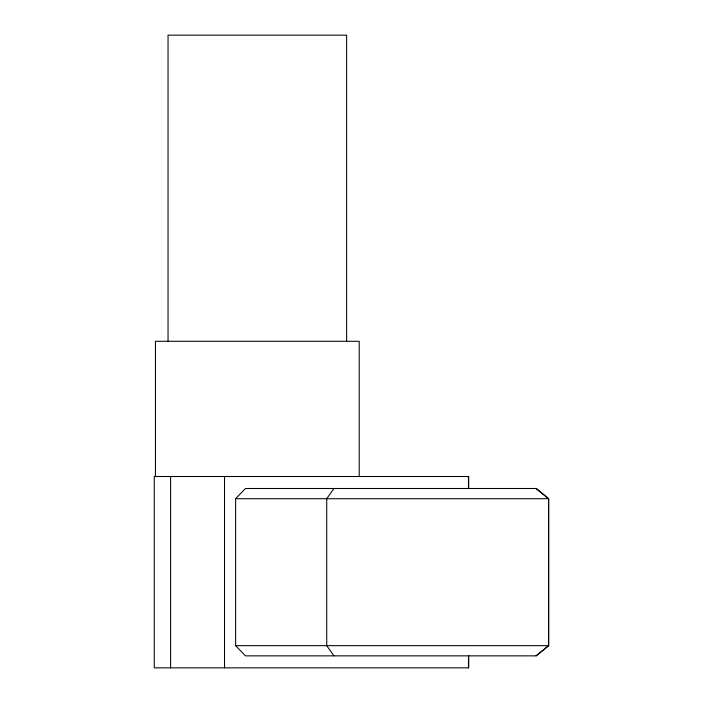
<?xml version="1.0" encoding="UTF-8"?>
<svg xmlns="http://www.w3.org/2000/svg" width="703" height="703" viewBox="0 0 703 703"><rect width="100%" height="100%" fill="white"/><g stroke="black" fill="none" stroke-linecap="round" stroke-linejoin="round"><path stroke-width="1.05" d="M333.943 488.497L326.728 498.708L326.728 645.653L333.943 655.855M235.61 498.708L245.461 488.497L536.24 488.497L548.744 498.708L548.744 645.653L536.24 655.855L245.461 655.855L235.61 645.653L235.61 498.708L548.516 498.708L548.516 645.653L536.02 655.855M235.61 645.653L548.516 645.653M536.02 488.497L548.516 498.708M468.708 488.532L468.708 476.511L154.256 476.511L154.256 667.85L468.708 667.85L468.708 655.82M468.479 476.511L468.479 488.532M468.479 655.82L468.479 667.85M359.215 476.511L359.215 341.298L155.451 341.298L155.451 476.511M346.623 341.298L346.623 35.15L168.043 35.15L168.043 341.298M224.521 476.511L224.521 667.85M170.601 476.511L170.601 667.85"/></g></svg>
